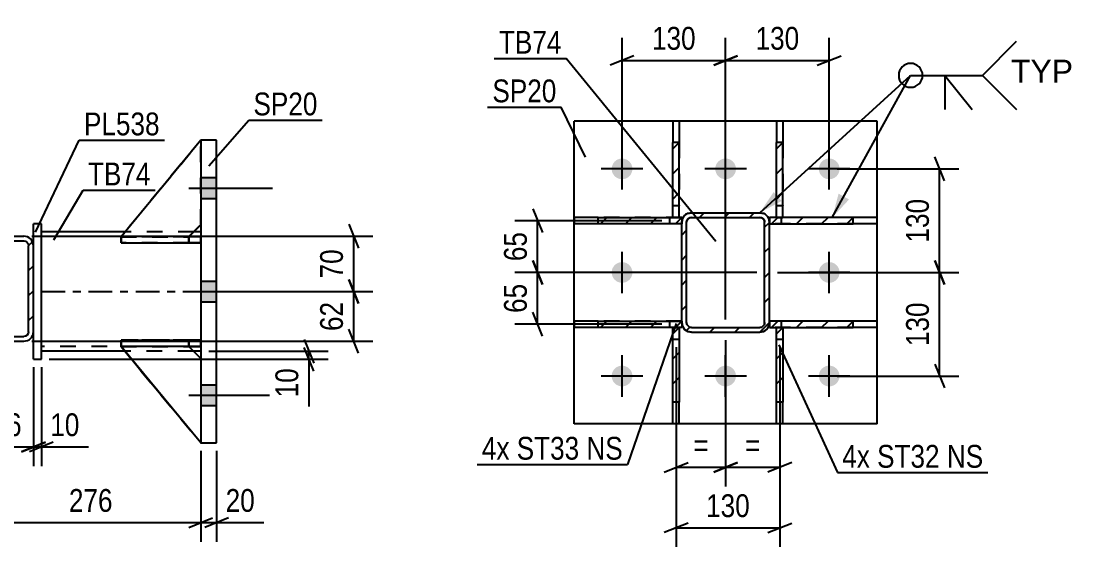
# Model space of a CAD drawing. Header units: millimetres. Extents: x 0 to 841, y 0 to 594.
# Drawn here: x 205.6 to 337.7, y 104.6 to 170.6 of the extents above; entities that cross this region are included whole.
import ezdxf

# ---------------------------------------------------------------- set-up
doc = ezdxf.new("R2010")
doc.units = ezdxf.units.MM
doc.linetypes.add('DXK_LINE_DOT2', pattern=[3.9198, 1.9599, -1.9599])
doc.linetypes.add('DXK_LINE_DOT3', pattern=[5.9187, 2.979, -0.9799, 0.9799, -0.9799])
doc.styles.add('Arial', font='ARIAL.TTF', dxfattribs={"height": 0.2})
doc.styles.add('Arial Narrow', font='ARIALN.TTF', dxfattribs={"height": 0.2})

# ---------------------------------------------------------------- blocks, each defined once
blk = doc.blocks.new('Bolt-122568727-2849 - 2833')
at = {"linetype": 'Continuous'}
for points in [[(230.18, 148.37), (230.18, 150.97), (228.18, 150.97), (228.18, 148.37)], [(230.18, 148.37), (230.18, 150.97), (228.18, 150.97), (228.18, 148.37)], [(230.18, 148.37), (230.18, 150.97), (228.18, 150.97), (228.18, 148.37)], [(230.18, 135.37), (230.18, 137.97), (228.18, 137.97), (228.18, 135.37)], [(230.18, 135.37), (230.18, 137.97), (228.18, 137.97), (228.18, 135.37)], [(230.18, 122.37), (230.18, 124.97), (228.18, 124.97), (228.18, 122.37)], [(230.18, 122.37), (230.18, 124.97), (228.18, 124.97), (228.18, 122.37)], [(230.18, 122.37), (230.18, 124.97), (228.18, 124.97), (228.18, 122.37)]]:
    blk.add_hatch(color=1, dxfattribs=at).paths.add_polyline_path(points)
at = {"color": 1, "linetype": 'Continuous'}
for p, q in [((228.18, 150.97), (230.18, 150.97)), ((228.18, 150.97), (230.18, 150.97)), ((228.18, 150.97), (230.18, 150.97)), ((226.68, 149.67), (237.18, 149.67)), ((226.68, 149.67), (237.18, 149.67)), ((226.68, 149.67), (237.18, 149.67)), ((228.18, 148.37), (230.18, 148.37)), ((228.18, 148.37), (230.18, 148.37)), ((228.18, 148.37), (230.18, 148.37)), ((228.18, 137.97), (230.18, 137.97)), ((228.18, 137.97), (230.18, 137.97)), ((226.68, 136.67), (237.18, 136.67)), ((226.68, 136.67), (237.18, 136.67)), ((228.18, 135.37), (230.18, 135.37)), ((228.18, 135.37), (230.18, 135.37)), ((228.18, 124.97), (230.18, 124.97)), ((228.18, 124.97), (230.18, 124.97)), ((228.18, 124.97), (230.18, 124.97)), ((226.68, 123.67), (237.18, 123.67)), ((226.68, 123.67), (237.18, 123.67)), ((226.68, 123.67), (237.18, 123.67)), ((228.18, 122.37), (230.18, 122.37)), ((228.18, 122.37), (230.18, 122.37)), ((228.18, 122.37), (230.18, 122.37))]:
    blk.add_line(p, q, dxfattribs=at)
blk = doc.blocks.new('Part-122568727-3017 - 2833')
at = {"color": 7, "linetype": 'DXK_LINE_DOT2'}
for p, q in [((228.18, 155.67), (218.18, 143.56)), ((218.18, 143.56), (228.18, 155.67)), ((228.18, 145.06), (228.18, 155.67)), ((226.68, 143.56), (228.18, 145.06)), ((226.68, 143.56), (228.18, 145.06)), ((218.18, 143.56), (226.68, 143.56)), ((218.18, 143.56), (218.18, 143.56)), ((226.68, 143.56), (218.18, 143.56)), ((226.68, 143.56), (226.68, 143.56))]:
    blk.add_line(p, q, dxfattribs=at)
blk = doc.blocks.new('Part-122568727-2942 - 2833')
at = {"color": 2, "linetype": 'Continuous'}
for p, q in [((218.18, 130.57), (228.18, 130.57)), ((218.18, 130.57), (218.18, 129.77)), ((228.18, 129.77), (218.18, 129.77)), ((228.18, 130.57), (228.18, 130.57)), ((228.18, 129.77), (228.18, 130.57))]:
    blk.add_line(p, q, dxfattribs=at)
at = {"color": 7, "linetype": 'DXK_LINE_DOT2'}
for p, q in [((226.68, 130.57), (218.18, 130.57)), ((218.18, 129.77), (226.68, 129.77)), ((228.18, 130.57), (226.68, 130.57)), ((226.68, 130.57), (226.68, 129.77)), ((226.68, 129.77), (228.18, 129.77)), ((228.18, 130.57), (228.18, 130.57))]:
    blk.add_line(p, q, dxfattribs=at)
blk = doc.blocks.new('Part-122568727-2943 - 2833')
at = {"color": 2, "linetype": 'Continuous'}
for p, q in [((218.19, 143.57), (218.18, 143.57)), ((218.18, 143.57), (218.18, 142.77)), ((218.18, 142.77), (228.18, 142.77)), ((228.18, 143.57), (219.43, 143.57)), ((228.18, 143.57), (228.18, 143.57)), ((228.18, 143.57), (228.18, 142.77))]:
    blk.add_line(p, q, dxfattribs=at)
at = {"color": 7, "linetype": 'DXK_LINE_DOT2'}
for p, q in [((218.18, 142.77), (226.68, 142.77)), ((219.43, 143.57), (218.19, 143.57)), ((226.68, 143.57), (218.19, 143.57)), ((226.68, 143.57), (228.18, 143.57)), ((226.68, 143.57), (226.68, 142.77)), ((226.68, 142.77), (228.18, 142.77)), ((228.18, 143.57), (228.18, 143.57))]:
    blk.add_line(p, q, dxfattribs=at)
blk = doc.blocks.new('Part-122568727-3018 - 2833')
at = {"color": 7, "linetype": 'DXK_LINE_DOT2'}
for p, q in [((218.18, 129.77), (218.18, 130.57)), ((218.18, 130.57), (226.68, 130.57)), ((228.18, 130.57), (218.18, 130.57)), ((226.68, 129.77), (218.18, 129.77)), ((218.18, 129.77), (228.18, 129.77)), ((226.68, 129.77), (226.68, 130.57)), ((226.68, 130.57), (228.18, 130.57)), ((228.18, 129.77), (226.68, 129.77)), ((228.18, 129.77), (228.18, 130.57)), ((228.18, 129.77), (228.18, 130.57)), ((228.18, 130.57), (228.18, 130.57)), ((228.18, 129.77), (228.18, 129.77))]:
    blk.add_line(p, q, dxfattribs=at)
blk = doc.blocks.new('Part-122568727-2958 - 2833')
at = {"color": 2, "linetype": 'Continuous'}
for p, q in [((218.68, 144.17), (208.18, 144.17)), ((228.18, 144.17), (227.29, 144.17)), ((218.67, 129.17), (208.18, 129.17)), ((228.18, 129.17), (227.27, 129.17))]:
    blk.add_line(p, q, dxfattribs=at)
at = {"color": 7, "linetype": 'DXK_LINE_DOT2'}
for p, q in [((208.18, 129.17), (208.18, 144.17)), ((227.29, 144.17), (218.68, 144.17)), ((228.18, 144.17), (228.18, 129.17)), ((228.18, 143.57), (208.18, 143.57)), ((228.18, 129.77), (208.18, 129.77)), ((227.27, 129.17), (218.67, 129.17))]:
    blk.add_line(p, q, dxfattribs=at)
at = {"color": 7, "linetype": 'DXK_LINE_DOT3'}
blk.add_line((208.18, 136.67), (228.18, 136.67), dxfattribs=at)
blk = doc.blocks.new('Part-122568727-2973 - 2833')
at = {"color": 2, "linetype": 'Continuous'}
for p, q in [((208.18, 145.17), (207.18, 145.17)), ((207.18, 142.43), (207.18, 145.17)), ((208.18, 128.17), (208.18, 145.17)), ((207.18, 128.17), (207.18, 131.63)), ((207.18, 128.17), (208.18, 128.17))]:
    blk.add_line(p, q, dxfattribs=at)
at = {"color": 7, "linetype": 'DXK_LINE_DOT2'}
blk.add_line((207.18, 131.63), (207.18, 142.43), dxfattribs=at)
blk = doc.blocks.new('Part-122568727-3050 - 2833')
at = {"linetype": 'Continuous'}
h = blk.add_hatch(dxfattribs=at)
h.set_pattern_fill('', scale=0.7, style=0, pattern_type=0)
h.set_pattern_definition([(45, (195.1797, 143.6252), (-1.57154, 1.57154), [])])
h.paths.add_polyline_path([(205.98, 143.63), (195.18, 143.63), (194.72, 143.53), (194.33, 143.27), (194.07, 142.88), (193.98, 142.43), (193.98, 131.63), (194.07, 131.17), (194.33, 130.78), (194.72, 130.52), (195.18, 130.43), (205.98, 130.43), (206.44, 130.52), (206.83, 130.78), (207.09, 131.17), (207.18, 131.63), (207.18, 142.43), (207.09, 142.88), (206.83, 143.27), (206.44, 143.53)])
h.paths.add_polyline_path([(206.53, 142.65), (206.58, 142.43), (206.58, 131.63), (206.53, 131.4), (206.4, 131.2), (206.21, 131.07), (205.98, 131.03), (195.18, 131.03), (194.95, 131.07), (194.76, 131.2), (194.63, 131.4), (194.58, 131.63), (194.58, 142.43), (194.63, 142.65), (194.76, 142.85), (194.95, 142.98), (195.18, 143.03), (205.98, 143.03), (206.21, 142.98), (206.4, 142.85)])
blk.add_hatch(color=30, dxfattribs=at).paths.add_polyline_path([(200.58, 136.93, -1), (200.58, 137.13, -1)])
at = {"color": 2, "linetype": 'Continuous'}
for p, q in [((194.07, 142.88), (193.98, 142.43)), ((194.58, 142.43), (194.63, 142.65)), ((194.63, 142.65), (194.76, 142.85)), ((195.18, 143.63), (194.72, 143.53)), ((194.76, 142.85), (194.95, 142.98)), ((194.95, 142.98), (195.18, 143.03)), ((195.18, 143.63), (205.98, 143.63)), ((195.18, 143.03), (205.98, 143.03)), ((206.44, 143.53), (205.98, 143.63)), ((205.98, 143.03), (206.21, 142.98)), ((206.21, 142.98), (206.4, 142.85)), ((206.4, 142.85), (206.53, 142.65)), ((206.53, 142.65), (206.58, 142.43)), ((207.18, 142.43), (207.09, 142.88)), ((193.98, 131.63), (193.98, 142.43)), ((194.58, 131.63), (194.58, 142.43)), ((206.58, 131.63), (206.58, 142.43)), ((207.18, 131.63), (207.18, 142.43)), ((193.98, 131.63), (194.07, 131.17)), ((194.63, 131.4), (194.58, 131.63)), ((194.76, 131.2), (194.63, 131.4)), ((194.95, 131.07), (194.76, 131.2)), ((195.18, 131.03), (194.95, 131.07)), ((195.18, 131.03), (205.98, 131.03)), ((206.21, 131.07), (205.98, 131.03)), ((206.4, 131.2), (206.21, 131.07)), ((206.53, 131.4), (206.4, 131.2)), ((206.58, 131.63), (206.53, 131.4)), ((207.09, 131.17), (207.18, 131.63)), ((194.72, 130.52), (195.18, 130.43)), ((195.18, 130.43), (205.98, 130.43)), ((205.98, 130.43), (206.44, 130.52))]:
    blk.add_line(p, q, dxfattribs=at)
at = {"color": 7, "linetype": 'DXK_LINE_DOT3'}
blk.add_line((200.58, 137.03), (200.58, 137.03), dxfattribs=at)
at = {"color": 30, "linetype": 'DXK_LINE_DOT3'}
blk.add_line((200.58, 137.03), (200.58, 137.03), dxfattribs=at)
at = {"color": 30, "linetype": 'Continuous'}
blk.add_circle((200.58, 137.03), 0.1, dxfattribs=at)
at = {"color": 2, "linetype": 'Continuous'}
for centre, start, end in [((195.18, 142.43), 112.5, 157.5), ((205.98, 142.43), 22.5, 67.5), ((195.18, 131.63), 202.5, 247.5), ((205.98, 131.63), 292.5, 337.5)]:
    blk.add_arc(centre, 1.2, start, end, dxfattribs=at)
blk = doc.blocks.new('Part-122568727-3002 - 2833')
at = {"color": 2, "linetype": 'Continuous'}
for p, q in [((230.18, 155.67), (228.18, 155.67)), ((228.18, 155.67), (228.18, 117.67)), ((230.18, 117.67), (230.18, 155.67)), ((228.18, 117.67), (230.18, 117.67))]:
    blk.add_line(p, q, dxfattribs=at)
blk = doc.blocks.new('Part-122568727-3016 - 2833')
at = {"color": 2, "linetype": 'Continuous'}
for p, q in [((228.18, 155.67), (218.18, 143.56)), ((228.18, 155.67), (228.18, 155.67)), ((228.18, 155.67), (228.18, 155.67)), ((226.69, 143.57), (228.18, 145.06)), ((219.43, 143.56), (218.18, 143.56)), ((218.18, 143.56), (218.18, 143.56))]:
    blk.add_line(p, q, dxfattribs=at)
at = {"color": 7, "linetype": 'DXK_LINE_DOT2'}
for p, q in [((228.18, 155.67), (218.18, 143.56)), ((228.18, 145.06), (228.18, 155.67)), ((226.68, 143.56), (228.18, 145.06)), ((226.68, 143.56), (218.18, 143.56)), ((226.68, 143.56), (219.43, 143.56)), ((226.68, 143.56), (226.69, 143.57)), ((226.68, 143.56), (226.68, 143.56))]:
    blk.add_line(p, q, dxfattribs=at)
blk = doc.blocks.new('Part-122568727-3019 - 2833')
at = {"color": 7, "linetype": 'DXK_LINE_DOT2'}
for p, q in [((218.18, 142.77), (218.18, 143.57)), ((218.18, 143.57), (226.68, 143.57)), ((228.18, 143.57), (218.18, 143.57)), ((226.68, 142.77), (218.18, 142.77)), ((218.18, 142.77), (228.18, 142.77)), ((226.68, 142.77), (226.68, 143.57)), ((226.68, 143.57), (228.18, 143.57)), ((228.18, 142.77), (226.68, 142.77)), ((228.18, 142.77), (228.18, 143.57)), ((228.18, 142.77), (228.18, 143.57)), ((228.18, 143.57), (228.18, 143.57)), ((228.18, 142.77), (228.18, 142.77))]:
    blk.add_line(p, q, dxfattribs=at)
blk = doc.blocks.new('Part-122568727-3053 - 2833')
at = {"color": 2, "linetype": 'Continuous'}
for p, q in [((218.18, 129.76), (218.18, 129.76)), ((226.68, 129.76), (218.18, 129.76)), ((228.18, 117.67), (218.18, 129.76)), ((226.68, 129.76), (226.68, 129.76)), ((226.68, 129.76), (228.18, 128.26))]:
    blk.add_line(p, q, dxfattribs=at)
at = {"color": 7, "linetype": 'DXK_LINE_DOT2'}
for p, q in [((218.18, 129.76), (226.68, 129.76)), ((228.18, 117.67), (218.18, 129.76)), ((226.68, 129.76), (228.18, 128.26)), ((228.18, 128.26), (228.18, 117.67))]:
    blk.add_line(p, q, dxfattribs=at)
blk = doc.blocks.new('Part-122568727-3054 - 2833')
at = {"color": 7, "linetype": 'DXK_LINE_DOT2'}
for p, q in [((218.18, 129.76), (226.68, 129.76)), ((228.18, 117.67), (218.18, 129.76)), ((218.18, 129.76), (218.18, 129.76)), ((226.68, 129.76), (218.18, 129.76)), ((218.18, 129.76), (228.18, 117.67)), ((226.68, 129.76), (228.18, 128.26)), ((226.68, 129.76), (226.68, 129.76)), ((228.18, 128.26), (226.68, 129.76)), ((228.18, 128.26), (228.18, 117.67))]:
    blk.add_line(p, q, dxfattribs=at)
blk = doc.blocks.new('Part-122568727-3587 - 3463')
at = {"linetype": 'Continuous'}
h = blk.add_hatch(dxfattribs=at)
h.set_pattern_fill('', scale=0.7, style=0, pattern_type=0)
h.set_pattern_definition([(45, (310.0554, 132.9694), (-1.57154, 1.57154), [])])
h.paths.add_polyline_path([(310.06, 132.17), (310.06, 132.97), (299.57, 132.97), (299.57, 132.17)])
at = {"color": 7, "linetype": 'DXK_LINE_DOT2'}
for p, q in [((299.57, 132.17), (299.57, 132.97)), ((310.06, 132.97), (299.57, 132.97)), ((310.06, 132.17), (299.57, 132.17)), ((301.07, 132.17), (301.07, 132.97)), ((313.06, 132.97), (313.06, 132.97)), ((313.06, 132.97), (313.06, 132.97)), ((313.06, 132.17), (313.06, 132.97)), ((313.06, 132.17), (313.06, 132.17)), ((313.06, 132.17), (313.06, 132.17))]:
    blk.add_line(p, q, dxfattribs=at)
at = {"color": 2, "linetype": 'Continuous'}
for p, q in [((310.06, 132.97), (299.57, 132.97)), ((299.57, 132.97), (299.57, 132.17)), ((299.57, 132.17), (310.06, 132.17)), ((313.06, 132.97), (310.06, 132.97)), ((310.06, 132.17), (310.06, 132.97)), ((313.06, 132.17), (310.06, 132.17))]:
    blk.add_line(p, q, dxfattribs=at)
blk = doc.blocks.new('Part-122568727-3534 - 3463')
at = {"linetype": 'Continuous'}
h = blk.add_hatch(dxfattribs=at)
h.set_pattern_fill('', scale=0.7, style=0, pattern_type=0)
h.set_pattern_definition([(45, (288.2491, 155.3749), (-1.57154, 1.57154), [])])
h.paths.add_polyline_path([(288.25, 145.98), (288.25, 155.37), (287.45, 155.37), (287.45, 145.98)])
at = {"color": 7, "linetype": 'DXK_LINE_DOT2'}
for p, q in [((287.45, 158.07), (287.45, 158.06)), ((288.25, 158.07), (287.45, 158.07)), ((287.45, 158.07), (287.45, 158.06)), ((288.25, 158.06), (288.25, 158.07)), ((288.25, 158.07), (288.25, 158.06)), ((287.45, 145.98), (287.45, 155.37)), ((288.25, 155.37), (288.25, 147.48)), ((287.45, 147.48), (288.25, 147.48)), ((288.25, 145.98), (288.25, 147.48)), ((288.25, 145.98), (287.45, 145.98))]:
    blk.add_line(p, q, dxfattribs=at)
at = {"color": 2, "linetype": 'Continuous'}
for p, q in [((287.45, 158.06), (287.45, 155.37)), ((288.25, 158.06), (288.25, 155.37)), ((287.45, 145.98), (287.45, 155.37)), ((288.25, 155.37), (287.45, 155.37)), ((288.25, 145.98), (288.25, 155.37)), ((287.45, 145.98), (288.25, 145.98))]:
    blk.add_line(p, q, dxfattribs=at)
blk = doc.blocks.new('Part-122568727-3478 - 3463')
at = {"linetype": 'Continuous'}
h = blk.add_hatch(dxfattribs=at)
h.set_pattern_fill('', scale=0.7, style=0, pattern_type=0)
h.set_pattern_definition([(45, (299.5645, 132.772), (-1.57154, 1.57154), [])])
h.paths.add_polyline_path([(299.47, 132.31), (299.56, 132.77), (299.56, 145.37), (299.47, 145.83), (299.21, 146.22), (298.82, 146.48), (298.36, 146.57), (289.76, 146.57), (289.31, 146.48), (288.92, 146.22), (288.66, 145.83), (288.56, 145.37), (288.56, 132.77), (288.66, 132.31), (288.92, 131.92), (289.31, 131.66), (289.76, 131.57), (298.36, 131.57), (298.82, 131.66), (299.21, 131.92)])
h.paths.add_polyline_path([(298.59, 132.22), (298.36, 132.17), (289.76, 132.17), (289.53, 132.22), (289.34, 132.35), (289.21, 132.54), (289.16, 132.77), (289.16, 145.37), (289.21, 145.6), (289.34, 145.8), (289.53, 145.93), (289.76, 145.97), (298.36, 145.97), (298.59, 145.93), (298.79, 145.8), (298.92, 145.6), (298.96, 145.37), (298.96, 132.77), (298.92, 132.54), (298.79, 132.35)])
at = {"color": 7, "linetype": 'DXK_LINE_DOT2'}
for p, q in [((289.31, 146.48), (289.76, 146.57)), ((289.76, 146.57), (298.36, 146.57)), ((298.36, 146.57), (298.82, 146.48)), ((288.56, 145.37), (288.66, 145.83)), ((288.56, 132.77), (288.56, 145.37)), ((289.21, 145.6), (289.16, 145.37)), ((289.16, 132.77), (289.16, 145.37)), ((289.34, 145.8), (289.21, 145.6)), ((289.53, 145.93), (289.34, 145.8)), ((289.76, 145.97), (289.53, 145.93)), ((289.76, 145.97), (298.36, 145.97)), ((298.59, 145.93), (298.36, 145.97)), ((298.79, 145.8), (298.59, 145.93)), ((298.92, 145.6), (298.79, 145.8)), ((298.96, 145.37), (298.92, 145.6)), ((298.96, 132.77), (298.96, 145.37)), ((299.47, 145.83), (299.56, 145.37)), ((299.56, 132.77), (299.56, 145.37)), ((288.66, 132.31), (288.56, 132.77)), ((289.16, 132.77), (289.21, 132.54)), ((289.21, 132.54), (289.34, 132.35)), ((289.34, 132.35), (289.53, 132.22)), ((289.53, 132.22), (289.76, 132.17)), ((289.76, 132.17), (298.36, 132.17)), ((298.36, 132.17), (298.59, 132.22)), ((298.59, 132.22), (298.79, 132.35)), ((298.79, 132.35), (298.92, 132.54)), ((298.92, 132.54), (298.96, 132.77)), ((299.56, 132.77), (299.47, 132.31)), ((289.76, 131.57), (289.31, 131.66)), ((289.76, 131.57), (298.36, 131.57)), ((298.82, 131.66), (298.36, 131.57))]:
    blk.add_line(p, q, dxfattribs=at)
at = {"color": 2, "linetype": 'Continuous'}
for p, q in [((289.76, 146.57), (289.31, 146.48)), ((289.76, 146.57), (298.36, 146.57)), ((298.82, 146.48), (298.36, 146.57)), ((288.66, 145.83), (288.56, 145.37)), ((288.56, 132.77), (288.56, 145.37)), ((289.16, 145.37), (289.21, 145.6)), ((289.16, 132.77), (289.16, 145.37)), ((289.21, 145.6), (289.34, 145.8)), ((289.34, 145.8), (289.53, 145.93)), ((289.53, 145.93), (289.76, 145.97)), ((289.76, 145.97), (298.36, 145.97)), ((298.36, 145.97), (298.59, 145.93)), ((298.59, 145.93), (298.79, 145.8)), ((298.79, 145.8), (298.92, 145.6)), ((298.92, 145.6), (298.96, 145.37)), ((298.96, 132.77), (298.96, 145.37)), ((299.56, 145.37), (299.47, 145.83)), ((299.56, 132.77), (299.56, 145.37)), ((288.56, 132.77), (288.66, 132.31)), ((289.21, 132.54), (289.16, 132.77)), ((289.34, 132.35), (289.21, 132.54)), ((289.53, 132.22), (289.34, 132.35)), ((289.76, 132.17), (289.53, 132.22)), ((289.76, 132.17), (298.36, 132.17)), ((298.59, 132.22), (298.36, 132.17)), ((298.79, 132.35), (298.59, 132.22)), ((298.92, 132.54), (298.79, 132.35)), ((298.96, 132.77), (298.92, 132.54)), ((299.47, 132.31), (299.56, 132.77)), ((289.31, 131.66), (289.76, 131.57)), ((289.76, 131.57), (298.36, 131.57)), ((298.36, 131.57), (298.82, 131.66))]:
    blk.add_line(p, q, dxfattribs=at)
at = {"color": 7, "linetype": 'DXK_LINE_DOT3'}
blk.add_line((294.06, 139.07), (294.06, 139.07), dxfattribs=at)
at = {"color": 7, "linetype": 'DXK_LINE_DOT2'}
for centre, start, end in [((289.76, 145.37), 112.5, 157.5), ((298.36, 145.37), 22.5, 67.5), ((289.76, 132.77), 202.5, 247.5), ((298.36, 132.77), 292.5, 337.5)]:
    blk.add_arc(centre, 1.2, start, end, dxfattribs=at)
at = {"color": 2, "linetype": 'Continuous'}
for centre, start, end in [((289.76, 145.37), 112.5, 157.5), ((298.36, 145.37), 22.5, 67.5), ((289.76, 132.77), 202.5, 247.5), ((298.36, 132.77), 292.5, 337.5)]:
    blk.add_arc(centre, 1.2, start, end, dxfattribs=at)
blk = doc.blocks.new('Part-122568727-3509 - 3463')
at = {"linetype": 'Continuous'}
h = blk.add_hatch(dxfattribs=at)
h.set_pattern_fill('', scale=0.7, style=0, pattern_type=0)
h.set_pattern_definition([(45, (288.5645, 145.9692), (-1.57154, 1.57154), [])])
h.paths.add_polyline_path([(288.56, 145.17), (288.56, 145.97), (278.07, 145.97), (278.07, 145.17)])
at = {"color": 7, "linetype": 'DXK_LINE_DOT2'}
for p, q in [((275.07, 145.97), (275.06, 145.97)), ((275.06, 145.97), (275.06, 145.17)), ((288.56, 145.97), (278.07, 145.97)), ((287.06, 145.17), (287.06, 145.97)), ((288.56, 145.97), (288.56, 145.17)), ((275.06, 145.17), (275.07, 145.17)), ((288.56, 145.17), (278.07, 145.17))]:
    blk.add_line(p, q, dxfattribs=at)
at = {"color": 2, "linetype": 'Continuous'}
for p, q in [((278.07, 145.97), (275.07, 145.97)), ((278.07, 145.97), (288.56, 145.97)), ((278.07, 145.17), (278.07, 145.97)), ((288.56, 145.97), (288.56, 145.17)), ((278.07, 145.17), (275.07, 145.17)), ((288.56, 145.17), (278.07, 145.17))]:
    blk.add_line(p, q, dxfattribs=at)
blk = doc.blocks.new('Part-122568727-3524 - 3463')
at = {"linetype": 'Continuous'}
h = blk.add_hatch(dxfattribs=at)
h.set_pattern_fill('', scale=0.7, style=0, pattern_type=0)
h.set_pattern_definition([(45, (288.2496, 132.1794), (-1.57154, 1.57154), [])])
h.paths.add_polyline_path([(288.25, 122.77), (288.25, 132.18), (287.45, 132.18), (287.45, 122.77)])
at = {"color": 7, "linetype": 'DXK_LINE_DOT2'}
for p, q in [((287.45, 130.68), (287.45, 132.18)), ((287.45, 132.18), (288.25, 132.18)), ((288.25, 132.18), (288.25, 122.77)), ((287.45, 130.68), (288.25, 130.68)), ((287.45, 122.77), (287.45, 130.68)), ((287.45, 120.07), (287.45, 120.08)), ((288.25, 120.07), (288.25, 120.08))]:
    blk.add_line(p, q, dxfattribs=at)
at = {"color": 2, "linetype": 'Continuous'}
for p, q in [((287.45, 122.77), (287.45, 132.18)), ((287.45, 132.18), (288.25, 132.18)), ((288.25, 132.18), (288.25, 122.77)), ((287.45, 120.08), (287.45, 122.77)), ((288.25, 122.77), (287.45, 122.77)), ((288.25, 120.08), (288.25, 122.77)), ((288.25, 120.07), (287.45, 120.07)), ((287.45, 120.07), (287.45, 120.07)), ((288.25, 120.07), (288.25, 120.07))]:
    blk.add_line(p, q, dxfattribs=at)
blk = doc.blocks.new('Part-122568727-3529 - 3463')
at = {"linetype": 'Continuous'}
h = blk.add_hatch(dxfattribs=at)
h.set_pattern_fill('', scale=0.7, style=0, pattern_type=0)
h.set_pattern_definition([(45, (301.249, 132.1793), (-1.57154, 1.57154), [])])
h.paths.add_polyline_path([(301.25, 122.77), (301.25, 132.18), (300.45, 132.18), (300.45, 122.77)])
at = {"color": 7, "linetype": 'DXK_LINE_DOT2'}
for p, q in [((300.45, 130.68), (300.45, 132.18)), ((300.45, 132.18), (301.25, 132.18)), ((301.25, 132.18), (301.25, 122.77)), ((300.45, 130.68), (301.25, 130.68)), ((300.45, 122.77), (300.45, 130.68)), ((300.45, 120.07), (300.45, 120.08)), ((301.25, 120.07), (301.25, 120.08))]:
    blk.add_line(p, q, dxfattribs=at)
at = {"color": 2, "linetype": 'Continuous'}
for p, q in [((300.45, 122.77), (300.45, 132.18)), ((300.45, 132.18), (301.25, 132.18)), ((301.25, 132.18), (301.25, 122.77)), ((300.45, 120.08), (300.45, 122.77)), ((301.25, 122.77), (300.45, 122.77)), ((301.25, 120.08), (301.25, 122.77)), ((301.25, 120.07), (300.45, 120.07)), ((300.45, 120.07), (300.45, 120.07)), ((301.25, 120.07), (301.25, 120.07))]:
    blk.add_line(p, q, dxfattribs=at)
blk = doc.blocks.new('Part-122568727-3539 - 3463')
at = {"linetype": 'Continuous'}
h = blk.add_hatch(dxfattribs=at)
h.set_pattern_fill('', scale=0.7, style=0, pattern_type=0)
h.set_pattern_definition([(45, (301.2486, 155.3749), (-1.57154, 1.57154), [])])
h.paths.add_polyline_path([(301.25, 145.98), (301.25, 155.37), (300.45, 155.37), (300.45, 145.98)])
at = {"color": 7, "linetype": 'DXK_LINE_DOT2'}
for p, q in [((300.45, 158.07), (300.45, 158.06)), ((301.25, 158.07), (300.45, 158.07)), ((300.45, 158.07), (300.45, 158.06)), ((301.25, 158.06), (301.25, 158.07)), ((301.25, 158.07), (301.25, 158.06)), ((300.45, 145.98), (300.45, 155.37)), ((301.25, 155.37), (301.25, 147.48)), ((300.45, 147.48), (301.25, 147.48)), ((301.25, 145.98), (301.25, 147.48)), ((301.25, 145.98), (300.45, 145.98))]:
    blk.add_line(p, q, dxfattribs=at)
at = {"color": 2, "linetype": 'Continuous'}
for p, q in [((300.45, 158.06), (300.45, 155.37)), ((301.25, 158.06), (301.25, 155.37)), ((300.45, 145.98), (300.45, 155.37)), ((301.25, 155.37), (300.45, 155.37)), ((301.25, 145.98), (301.25, 155.37)), ((300.45, 145.98), (301.25, 145.98))]:
    blk.add_line(p, q, dxfattribs=at)
blk = doc.blocks.new('Bolt-122568727-3628 - 3463')
at = {"linetype": 'Continuous'}
for points in [[(279.76, 152.07, -1), (282.36, 152.07, -1)], [(292.76, 152.07, -1), (295.36, 152.07, -1)], [(305.76, 152.07, -1), (308.36, 152.07, -1)], [(279.76, 139.07, -1), (282.36, 139.07, -1)], [(305.76, 139.07, -1), (308.36, 139.07, -1)], [(279.76, 126.07, -1), (282.36, 126.07, -1)], [(292.76, 126.07, -1), (295.36, 126.07, -1)], [(305.76, 126.07, -1), (308.36, 126.07, -1)]]:
    blk.add_hatch(color=1, dxfattribs=at).paths.add_polyline_path(points)
at = {"color": 1, "linetype": 'Continuous'}
for p, q in [((281.06, 149.47), (281.06, 154.67)), ((294.06, 149.47), (294.06, 154.67)), ((307.06, 149.47), (307.06, 154.67)), ((283.66, 152.07), (278.46, 152.07)), ((296.66, 152.07), (291.46, 152.07)), ((309.66, 152.07), (304.46, 152.07)), ((281.06, 136.47), (281.06, 141.67)), ((307.06, 136.47), (307.06, 141.67)), ((283.66, 139.07), (278.46, 139.07)), ((309.66, 139.07), (304.46, 139.07)), ((281.06, 123.47), (281.06, 128.67)), ((294.06, 123.47), (294.06, 128.67)), ((307.06, 123.47), (307.06, 128.67)), ((283.66, 126.07), (278.46, 126.07)), ((296.66, 126.07), (291.46, 126.07)), ((309.66, 126.07), (304.46, 126.07))]:
    blk.add_line(p, q, dxfattribs=at)
blk = doc.blocks.new('Part-122568727-3581 - 3463')
at = {"color": 2, "linetype": 'Continuous'}
for p, q in [((275.06, 120.07), (275.06, 158.07)), ((313.06, 158.07), (275.06, 158.07)), ((313.06, 120.07), (313.06, 158.07)), ((313.06, 120.07), (275.06, 120.07))]:
    blk.add_line(p, q, dxfattribs=at)
blk = doc.blocks.new('Part-122568727-3592 - 3463')
at = {"linetype": 'Continuous'}
h = blk.add_hatch(dxfattribs=at)
h.set_pattern_fill('', scale=0.7, style=0, pattern_type=0)
h.set_pattern_definition([(45, (310.0554, 145.9694), (-1.57154, 1.57154), [])])
h.paths.add_polyline_path([(310.06, 145.17), (310.06, 145.97), (299.57, 145.97), (299.57, 145.17)])
at = {"color": 7, "linetype": 'DXK_LINE_DOT2'}
for p, q in [((299.57, 145.17), (299.57, 145.97)), ((310.06, 145.97), (299.57, 145.97)), ((301.07, 145.17), (301.07, 145.97)), ((313.06, 145.97), (313.06, 145.97)), ((313.06, 145.97), (313.06, 145.97)), ((313.06, 145.17), (313.06, 145.97)), ((310.06, 145.17), (299.57, 145.17)), ((313.06, 145.17), (313.06, 145.17)), ((313.06, 145.17), (313.06, 145.17))]:
    blk.add_line(p, q, dxfattribs=at)
at = {"color": 2, "linetype": 'Continuous'}
for p, q in [((310.06, 145.97), (299.57, 145.97)), ((299.57, 145.97), (299.57, 145.17)), ((313.06, 145.97), (310.06, 145.97)), ((310.06, 145.17), (310.06, 145.97)), ((299.57, 145.17), (310.06, 145.17)), ((313.06, 145.17), (310.06, 145.17))]:
    blk.add_line(p, q, dxfattribs=at)
blk = doc.blocks.new('Part-122568727-3610 - 3463')
at = {"linetype": 'Continuous'}
h = blk.add_hatch(dxfattribs=at)
h.set_pattern_fill('', scale=0.7, style=0, pattern_type=0)
h.set_pattern_definition([(45, (288.5645, 132.9692), (-1.57154, 1.57154), [])])
h.paths.add_polyline_path([(288.56, 132.17), (288.56, 132.97), (278.07, 132.97), (278.07, 132.17)])
at = {"color": 7, "linetype": 'DXK_LINE_DOT2'}
for p, q in [((275.07, 132.97), (275.06, 132.97)), ((275.06, 132.97), (275.06, 132.17)), ((275.06, 132.17), (275.07, 132.17)), ((288.56, 132.97), (278.07, 132.97)), ((288.56, 132.17), (278.07, 132.17)), ((287.06, 132.17), (287.06, 132.97)), ((288.56, 132.97), (288.56, 132.17))]:
    blk.add_line(p, q, dxfattribs=at)
at = {"color": 2, "linetype": 'Continuous'}
for p, q in [((278.07, 132.97), (275.07, 132.97)), ((278.07, 132.17), (275.07, 132.17)), ((278.07, 132.97), (288.56, 132.97)), ((278.07, 132.17), (278.07, 132.97)), ((288.56, 132.17), (278.07, 132.17)), ((288.56, 132.97), (288.56, 132.17))]:
    blk.add_line(p, q, dxfattribs=at)
blk = doc.blocks.new('StraightDimension-122568727-18139 - 2833')
at = {"color": 7, "linetype": 'Continuous'}
for p, q in [((246.78, 138.17), (247.98, 135.17)), ((235.68, 136.67), (249.78, 136.67)), ((247.38, 130.43), (247.38, 136.67)), ((247.98, 128.93), (246.78, 131.93)), ((206.98, 130.43), (249.78, 130.43))]:
    blk.add_line(p, q, dxfattribs=at)
at = {"color": 0}
blk.add_wipeout([(246.63, 135.97), (242.43, 135.97), (242.43, 131.12), (246.63, 131.12)], dxfattribs=at)
at = {"color": 3, "style": 'Arial Narrow'}
blk.add_text('62', height=2.863, rotation=90.0002, dxfattribs=at).set_placement((246.03, 131.72))
blk = doc.blocks.new('StraightDimension-122568727-3114 - 2833')
at = {"color": 7, "linetype": 'Continuous'}
for p, q in [((207.18, 127.17), (207.18, 114.77)), ((208.18, 127.17), (208.18, 114.77)), ((205.68, 116.57), (208.68, 117.77)), ((209.68, 117.77), (206.68, 116.57)), ((207.18, 117.17), (208.18, 117.17)), ((208.18, 117.17), (214.09, 117.17)), ((208.18, 117.17), (214.09, 117.17))]:
    blk.add_line(p, q, dxfattribs=at)
at = {"color": 0}
blk.add_wipeout([(213.56, 117.92), (213.56, 122.12), (208.7, 122.12), (208.7, 117.92)], dxfattribs=at)
at = {"color": 3, "style": 'Arial Narrow'}
blk.add_text('10', height=2.863, dxfattribs=at).set_placement((209.3, 118.52))
blk = doc.blocks.new('StraightDimension-122568727-3125 - 2833')
at = {"color": 7, "linetype": 'Continuous'}
for p, q in [((228.18, 116.67), (228.18, 105.27)), ((230.18, 116.67), (230.18, 105.27)), ((226.68, 107.07), (229.68, 108.27)), ((231.68, 108.27), (228.68, 107.07)), ((228.18, 107.67), (230.18, 107.67)), ((230.18, 107.67), (236.09, 107.67)), ((230.18, 107.67), (236.09, 107.67))]:
    blk.add_line(p, q, dxfattribs=at)
at = {"color": 0}
blk.add_wipeout([(235.56, 108.42), (235.56, 112.62), (230.71, 112.62), (230.71, 108.42)], dxfattribs=at)
at = {"color": 3, "style": 'Arial Narrow'}
blk.add_text('20', height=2.863, dxfattribs=at).set_placement((231.31, 109.02))
blk = doc.blocks.new('StraightDimension-122568727-18138 - 2833')
at = {"color": 7, "linetype": 'Continuous'}
for p, q in [((246.78, 145.13), (247.98, 142.13)), ((206.98, 143.63), (249.78, 143.63)), ((247.38, 136.67), (247.38, 143.63)), ((247.98, 135.17), (246.78, 138.17)), ((235.68, 136.67), (249.78, 136.67))]:
    blk.add_line(p, q, dxfattribs=at)
at = {"color": 0}
blk.add_wipeout([(246.63, 142.57), (242.43, 142.57), (242.43, 137.72), (246.63, 137.72)], dxfattribs=at)
at = {"color": 3, "style": 'Arial Narrow'}
blk.add_text('70', height=2.863, rotation=90.0002, dxfattribs=at).set_placement((246.03, 138.32))
blk = doc.blocks.new('StraightDimension-122568727-3097 - 2833')
at = {"color": 7, "linetype": 'Continuous'}
for p, q in [((200.58, 135.68), (200.58, 114.77)), ((207.18, 127.17), (207.18, 114.77)), ((199.08, 116.57), (202.08, 117.77)), ((208.68, 117.77), (205.68, 116.57)), ((200.58, 117.17), (207.18, 117.17))]:
    blk.add_line(p, q, dxfattribs=at)
at = {"color": 0}
blk.add_wipeout([(206.31, 117.92), (206.31, 122.12), (201.45, 122.12), (201.45, 117.92)], dxfattribs=at)
at = {"color": 3, "style": 'Arial Narrow'}
blk.add_text('66', height=2.863, dxfattribs=at).set_placement((202.05, 118.52))
blk = doc.blocks.new('StraightDimension-122568727-3141 - 2833')
at = {"color": 7, "linetype": 'Continuous'}
for p, q in [((200.58, 135.68), (200.58, 105.27)), ((228.18, 116.67), (228.18, 105.27)), ((202.08, 108.27), (199.08, 107.07)), ((226.68, 107.07), (229.68, 108.27)), ((200.58, 107.67), (228.18, 107.67))]:
    blk.add_line(p, q, dxfattribs=at)
at = {"color": 0}
blk.add_wipeout([(217.72, 108.42), (217.72, 112.62), (211.04, 112.62), (211.04, 108.42)], dxfattribs=at)
at = {"color": 3, "style": 'Arial Narrow'}
blk.add_text('276', height=2.863, dxfattribs=at).set_placement((211.64, 109.02))
blk = doc.blocks.new('StraightDimension-122568727-3235 - 2833')
at = {"color": 7, "linetype": 'Continuous'}
for p, q in [((241.17, 130.67), (242.37, 127.67)), ((242.37, 126.67), (241.17, 129.67)), ((209.18, 128.17), (244.17, 128.17)), ((229.18, 129.17), (244.17, 129.17)), ((241.77, 128.17), (241.77, 129.17)), ((241.77, 128.17), (241.77, 122.26)), ((241.77, 128.17), (241.77, 122.26))]:
    blk.add_line(p, q, dxfattribs=at)
at = {"color": 0}
blk.add_wipeout([(241.02, 127.64), (236.82, 127.64), (236.82, 122.79), (241.02, 122.79)], dxfattribs=at)
at = {"color": 3, "style": 'Arial Narrow'}
blk.add_text('10', height=2.863, rotation=90.0002, dxfattribs=at).set_placement((240.42, 123.39))
blk = doc.blocks.new('StraightDimension-122568727-3762 - 3463')
at = {"color": 7, "linetype": 'Continuous'}
for p, q in [((294.06, 130.57), (294.06, 112.22)), ((300.85, 119.07), (300.85, 112.22)), ((292.56, 114.02), (295.56, 115.22)), ((302.35, 115.22), (299.35, 114.02)), ((294.06, 114.62), (300.85, 114.62))]:
    blk.add_line(p, q, dxfattribs=at)
at = {"color": 0}
blk.add_wipeout([(299.02, 115.37), (299.02, 119.57), (295.9, 119.57), (295.9, 115.37)], dxfattribs=at)
at = {"color": 3, "style": 'Arial Narrow'}
blk.add_text('=', height=2.86, dxfattribs=at).set_placement((296.5, 115.97))
blk = doc.blocks.new('StraightDimension-122568727-3710 - 3463')
at = {"color": 7, "linetype": 'Continuous'}
for p, q in [((294.06, 133.17), (294.06, 168.53)), ((307.06, 153.07), (307.06, 168.53)), ((295.56, 166.28), (292.56, 165.08)), ((294.06, 165.68), (307.06, 165.68)), ((305.56, 165.08), (308.56, 166.28))]:
    blk.add_line(p, q, dxfattribs=at)
at = {"color": 0}
blk.add_wipeout([(303.91, 166.43), (303.91, 170.63), (297.22, 170.63), (297.22, 166.43)], dxfattribs=at)
at = {"color": 3, "style": 'Arial Narrow'}
blk.add_text('130', height=2.863, dxfattribs=at).set_placement((297.82, 167.03))
blk = doc.blocks.new('StraightDimension-122568727-3691 - 3463')
at = {"color": 7, "linetype": 'Continuous'}
for p, q in [((287.85, 129.68), (287.85, 104.61)), ((300.85, 129.68), (300.85, 104.61)), ((289.35, 107.61), (286.35, 106.41)), ((287.85, 107.01), (300.85, 107.01)), ((299.35, 106.41), (302.35, 107.61))]:
    blk.add_line(p, q, dxfattribs=at)
at = {"color": 0}
blk.add_wipeout([(297.69, 107.76), (297.69, 111.96), (291.01, 111.96), (291.01, 107.76)], dxfattribs=at)
at = {"color": 3, "style": 'Arial Narrow'}
blk.add_text('130', height=2.863, dxfattribs=at).set_placement((291.61, 108.36))
blk = doc.blocks.new('StraightDimension-122568727-3697 - 3463')
at = {"color": 7, "linetype": 'Continuous'}
for p, q in [((281.06, 153.07), (281.06, 168.53)), ((294.06, 133.17), (294.06, 168.53)), ((282.56, 166.28), (279.56, 165.08)), ((281.06, 165.68), (294.06, 165.68)), ((292.56, 165.08), (295.56, 166.28))]:
    blk.add_line(p, q, dxfattribs=at)
at = {"color": 0}
blk.add_wipeout([(290.91, 166.43), (290.91, 170.63), (284.22, 170.63), (284.22, 166.43)], dxfattribs=at)
at = {"color": 3, "style": 'Arial Narrow'}
blk.add_text('130', height=2.863, dxfattribs=at).set_placement((284.82, 167.03))
blk = doc.blocks.new('StraightDimension-122568727-3741 - 3463')
at = {"color": 7, "linetype": 'Continuous'}
for p, q in [((321.52, 137.57), (320.32, 140.57)), ((300.56, 139.07), (323.32, 139.07)), ((320.92, 126.07), (320.92, 139.07)), ((320.32, 127.57), (321.52, 124.57)), ((308.06, 126.07), (323.32, 126.07))]:
    blk.add_line(p, q, dxfattribs=at)
at = {"color": 0}
blk.add_wipeout([(320.17, 135.91), (315.97, 135.91), (315.97, 129.23), (320.17, 129.23)], dxfattribs=at)
at = {"color": 3, "style": 'Arial Narrow'}
blk.add_text('130', height=2.863, rotation=90.0002, dxfattribs=at).set_placement((319.57, 129.83))
blk = doc.blocks.new('StraightDimension-122568727-3751 - 3463')
at = {"color": 7, "linetype": 'Continuous'}
for p, q in [((321.52, 150.57), (320.32, 153.57)), ((308.06, 152.07), (323.32, 152.07)), ((320.92, 139.07), (320.92, 152.07)), ((320.32, 140.57), (321.52, 137.57)), ((300.56, 139.07), (323.32, 139.07))]:
    blk.add_line(p, q, dxfattribs=at)
at = {"color": 0}
blk.add_wipeout([(320.17, 148.91), (315.97, 148.91), (315.97, 142.23), (320.17, 142.23)], dxfattribs=at)
at = {"color": 3, "style": 'Arial Narrow'}
blk.add_text('130', height=2.863, rotation=90.0002, dxfattribs=at).set_placement((319.57, 142.83))
blk = doc.blocks.new('StraightDimension-122568727-18212 - 3463')
at = {"color": 7, "linetype": 'Continuous'}
for p, q in [((269.86, 140.57), (271.06, 137.57)), ((297.96, 139.07), (267.61, 139.07)), ((270.46, 132.57), (270.46, 139.07)), ((271.06, 131.07), (269.86, 134.07)), ((286.06, 132.57), (267.61, 132.57))]:
    blk.add_line(p, q, dxfattribs=at)
at = {"color": 0}
blk.add_wipeout([(269.71, 138.25), (265.51, 138.25), (265.51, 133.39), (269.71, 133.39)], dxfattribs=at)
at = {"color": 3, "style": 'Arial Narrow'}
blk.add_text('65', height=2.863, rotation=90.0002, dxfattribs=at).set_placement((269.11, 133.99))
blk = doc.blocks.new('StraightDimension-122568727-3771 - 3463')
at = {"color": 7, "linetype": 'Continuous'}
for p, q in [((294.06, 130.57), (294.06, 112.22)), ((287.85, 119.07), (287.85, 112.22)), ((286.35, 114.02), (289.35, 115.22)), ((295.56, 115.22), (292.56, 114.02)), ((287.85, 114.62), (294.06, 114.62))]:
    blk.add_line(p, q, dxfattribs=at)
at = {"color": 0}
blk.add_wipeout([(292.52, 115.37), (292.52, 119.57), (289.4, 119.57), (289.4, 115.37)], dxfattribs=at)
at = {"color": 3, "style": 'Arial Narrow'}
blk.add_text('=', height=2.86, dxfattribs=at).set_placement((290, 115.97))
blk = doc.blocks.new('StraightDimension-122568727-18211 - 3463')
at = {"color": 7, "linetype": 'Continuous'}
for p, q in [((269.86, 147.07), (271.06, 144.07)), ((286.06, 145.57), (267.61, 145.57)), ((270.46, 139.07), (270.46, 145.57)), ((271.06, 137.57), (269.86, 140.57)), ((297.96, 139.07), (267.61, 139.07))]:
    blk.add_line(p, q, dxfattribs=at)
at = {"color": 0}
blk.add_wipeout([(269.71, 144.75), (265.51, 144.75), (265.51, 139.89), (269.71, 139.89)], dxfattribs=at)
at = {"color": 3, "style": 'Arial Narrow'}
blk.add_text('65', height=2.863, rotation=90.0002, dxfattribs=at).set_placement((269.11, 140.49))
blk = doc.blocks.new('Mark-122568727-2998 - 2833')
at = {"color": 0}
blk.add_wipeout([(242.84, 158.79), (242.84, 161.79), (234.8, 161.79), (234.8, 158.79)], dxfattribs=at)
blk.add_wipeout([(242.84, 158.79), (242.84, 161.79), (234.8, 161.79), (234.8, 158.79)], dxfattribs=at)
at = {"color": 30, "linetype": 'Continuous'}
for p, q in [((229.18, 152.46), (234.2, 158.19)), ((234.2, 158.19), (243.44, 158.19))]:
    blk.add_line(p, q, dxfattribs=at)
at = {"color": 3, "style": 'Arial Narrow'}
blk.add_text('SP20', height=2.863, dxfattribs=at).set_placement((234.8, 158.79))
blk = doc.blocks.new('Mark-122568727-2954 - 2833')
at = {"color": 0}
blk.add_wipeout([(221.88, 150), (221.88, 153), (214.03, 153), (214.03, 150)], dxfattribs=at)
blk.add_wipeout([(221.88, 150), (221.88, 153), (214.03, 153), (214.03, 150)], dxfattribs=at)
at = {"color": 30, "linetype": 'Continuous'}
for p, q in [((209.75, 143.15), (213.43, 149.4)), ((213.43, 149.4), (222.48, 149.4))]:
    blk.add_line(p, q, dxfattribs=at)
at = {"color": 3, "style": 'Arial Narrow'}
blk.add_text('TB74', height=2.863, dxfattribs=at).set_placement((214.03, 150))
blk = doc.blocks.new('Mark-122568727-2969 - 2833')
at = {"color": 0}
blk.add_wipeout([(223.03, 156.28), (223.03, 159.28), (213.53, 159.28), (213.53, 156.28)], dxfattribs=at)
blk.add_wipeout([(223.03, 156.28), (223.03, 159.28), (213.53, 159.28), (213.53, 156.28)], dxfattribs=at)
at = {"color": 30, "linetype": 'Continuous'}
for p, q in [((207.44, 144.11), (212.93, 155.68)), ((212.93, 155.68), (223.63, 155.68))]:
    blk.add_line(p, q, dxfattribs=at)
at = {"color": 3, "style": 'Arial Narrow'}
blk.add_text('PL538', height=2.863, dxfattribs=at).set_placement((213.53, 156.28))
blk = doc.blocks.new('Mark-122568727-3474 - 3463')
at = {"color": 0}
blk.add_wipeout([(273.46, 166.53), (273.46, 169.53), (265.61, 169.53), (265.61, 166.53)], dxfattribs=at)
blk.add_wipeout([(273.46, 166.53), (273.46, 169.53), (265.61, 169.53), (265.61, 166.53)], dxfattribs=at)
at = {"color": 30, "linetype": 'Continuous'}
for p in [(265.01, 165.93), (292.82, 142.96)]:
    blk.add_line(p, (274.06, 165.93), dxfattribs=at)
at = {"color": 3, "style": 'Arial Narrow'}
blk.add_text('TB74', height=2.863, dxfattribs=at).set_placement((265.61, 166.53))
blk = doc.blocks.new('Mark-122568727-3577 - 3463')
at = {"color": 0}
blk.add_wipeout([(272.83, 160.43), (272.83, 163.43), (264.79, 163.43), (264.79, 160.43)], dxfattribs=at)
blk.add_wipeout([(272.83, 160.43), (272.83, 163.43), (264.79, 163.43), (264.79, 160.43)], dxfattribs=at)
at = {"color": 30, "linetype": 'Continuous'}
for p in [(264.19, 159.83), (276.49, 153.55)]:
    blk.add_line(p, (273.43, 159.83), dxfattribs=at)
at = {"color": 3, "style": 'Arial Narrow'}
blk.add_text('SP20', height=2.863, dxfattribs=at).set_placement((264.79, 160.43))
blk = doc.blocks.new('WeldMark-122568727-3780 - 3463')
at = {"linetype": 'Continuous'}
for points in [[(301.09, 148.04), (298.36, 146.57), (300.08, 149.15)], [(309.55, 148.23), (307.45, 145.97), (308.24, 148.96)]]:
    blk.add_hatch(color=30, dxfattribs=at).paths.add_polyline_path(points)
at = {"color": 30, "linetype": 'Continuous'}
for p, q in [((298.36, 146.57), (317.28, 163.81)), ((307.45, 145.97), (317.28, 163.81)), ((317.28, 163.81), (326.28, 163.81))]:
    blk.add_line(p, q, dxfattribs=at)
at = {"color": 3, "linetype": 'Continuous'}
for q in [(324.99, 159.52), (321.56, 159.52)]:
    blk.add_line((321.56, 163.81), q, dxfattribs=at)
for start, end in [(90, 270), (270, 90)]:
    blk.add_arc((317.28, 163.81), 1.5, start, end, dxfattribs=at)
at = {"color": 0, "linetype": 'Continuous'}
blk.add_wipeout([(337.65, 162.91), (337.65, 165.91), (329.88, 165.91), (329.88, 162.91)], dxfattribs=at)
blk.add_wipeout([(337.65, 162.91), (337.65, 165.91), (329.88, 165.91), (329.88, 162.91)], dxfattribs=at)
at = {"color": 3, "linetype": 'Continuous'}
for q in [(330.56, 168.09), (330.56, 159.52)]:
    blk.add_line((326.28, 163.81), q, dxfattribs=at)
at = {"color": 3, "linetype": 'Continuous', "style": 'Arial'}
blk.add_text('TYP', height=2.865, dxfattribs=at).set_placement((329.88, 162.91))
blk = doc.blocks.new('MarkSet-122568727-3829 - 3463')
at = {"color": 0}
for points in [[(312.17, 114.56), (312.17, 117.56), (308.7, 117.56), (308.7, 114.56)], [(320.93, 114.56), (320.93, 117.56), (313.07, 117.56), (313.07, 114.56)], [(326.39, 114.56), (326.39, 117.56), (321.83, 117.56), (321.83, 114.56)]]:
    blk.add_wipeout(points, dxfattribs=at)
for points in [[(312.17, 114.56), (312.17, 117.56), (308.7, 117.56), (308.7, 114.56)], [(320.93, 114.56), (320.93, 117.56), (313.07, 117.56), (313.07, 114.56)], [(326.39, 114.56), (326.39, 117.56), (321.83, 117.56), (321.83, 114.56)]]:
    blk.add_wipeout(points, dxfattribs=at)
at = {"color": 30, "linetype": 'Continuous'}
for p, q in [((300.74, 129.99), (308.1, 113.96)), ((308.1, 113.96), (326.99, 113.96))]:
    blk.add_line(p, q, dxfattribs=at)
at = {"color": 3, "style": 'Arial Narrow'}
for s, p in [('4x', (308.7, 114.56)), ('ST32', (313.07, 114.56)), ('NS', (321.83, 114.56))]:
    blk.add_text(s, height=2.863, dxfattribs=at).set_placement(p)
blk = doc.blocks.new('MarkSet-122568727-3859 - 3463')
at = {"color": 0}
for points in [[(266.94, 115.57), (266.94, 118.57), (263.47, 118.57), (263.47, 115.57)], [(275.69, 115.57), (275.69, 118.57), (267.84, 118.57), (267.84, 115.57)], [(281.16, 115.57), (281.16, 118.57), (276.59, 118.57), (276.59, 115.57)]]:
    blk.add_wipeout(points, dxfattribs=at)
for points in [[(266.94, 115.57), (266.94, 118.57), (263.47, 118.57), (263.47, 115.57)], [(275.69, 115.57), (275.69, 118.57), (267.84, 118.57), (267.84, 115.57)], [(281.16, 115.57), (281.16, 118.57), (276.59, 118.57), (276.59, 115.57)]]:
    blk.add_wipeout(points, dxfattribs=at)
at = {"color": 30, "linetype": 'Continuous'}
for p in [(287.86, 132.68), (262.87, 114.97)]:
    blk.add_line(p, (281.76, 114.97), dxfattribs=at)
at = {"color": 3, "style": 'Arial Narrow'}
for s, p in [('4x', (263.47, 115.57)), ('ST33', (267.84, 115.57)), ('NS', (276.59, 115.57))]:
    blk.add_text(s, height=2.863, dxfattribs=at).set_placement(p)

msp = doc.modelspace()

# ---------------------------------------------------------------- block references
for name in ['Part-122568727-3581 - 3463', 'Part-122568727-3534 - 3463', 'Part-122568727-3539 - 3463', 'Part-122568727-3017 - 2833', 'Part-122568727-3016 - 2833', 'Part-122568727-3002 - 2833', 'Bolt-122568727-3628 - 3463', 'Bolt-122568727-2849 - 2833', 'Part-122568727-3478 - 3463', 'Part-122568727-3509 - 3463', 'Part-122568727-3592 - 3463', 'Part-122568727-2973 - 2833', 'Part-122568727-2958 - 2833', 'Part-122568727-3050 - 2833', 'Part-122568727-2943 - 2833', 'Part-122568727-3019 - 2833', 'Part-122568727-3610 - 3463', 'Part-122568727-3524 - 3463', 'Part-122568727-3587 - 3463', 'Part-122568727-3529 - 3463', 'Part-122568727-2942 - 2833', 'Part-122568727-3018 - 2833', 'Part-122568727-3053 - 2833', 'Part-122568727-3054 - 2833', 'StraightDimension-122568727-3114 - 2833', 'StraightDimension-122568727-3125 - 2833']:
    msp.add_blockref(name, (0, 0))

# ---------------------------------------------------------------- next in the draw order: block references
for name in ['StraightDimension-122568727-3710 - 3463', 'Mark-122568727-2998 - 2833', 'StraightDimension-122568727-18139 - 2833', 'StraightDimension-122568727-3762 - 3463']:
    msp.add_blockref(name, (0, 0))

# ---------------------------------------------------------------- next in the draw order: block references
for name in ['StraightDimension-122568727-3697 - 3463', 'StraightDimension-122568727-18138 - 2833', 'StraightDimension-122568727-3691 - 3463']:
    msp.add_blockref(name, (0, 0))

# ---------------------------------------------------------------- next in the draw order: block references
for name in ['Mark-122568727-2954 - 2833', 'StraightDimension-122568727-18212 - 3463', 'StraightDimension-122568727-3741 - 3463', 'StraightDimension-122568727-3097 - 2833']:
    msp.add_blockref(name, (0, 0))

# ---------------------------------------------------------------- next in the draw order: block references
for name in ['Mark-122568727-2969 - 2833', 'StraightDimension-122568727-3751 - 3463', 'StraightDimension-122568727-18211 - 3463', 'StraightDimension-122568727-3141 - 2833', 'StraightDimension-122568727-3771 - 3463', 'MarkSet-122568727-3829 - 3463']:
    msp.add_blockref(name, (0, 0))

# ---------------------------------------------------------------- next in the draw order: block references
for name in ['Mark-122568727-3474 - 3463', 'WeldMark-122568727-3780 - 3463', 'MarkSet-122568727-3859 - 3463', 'StraightDimension-122568727-3235 - 2833']:
    msp.add_blockref(name, (0, 0))

# ---------------------------------------------------------------- next in the draw order: block references
msp.add_blockref('Mark-122568727-3577 - 3463', (0, 0))

doc.saveas('drawing.dxf')
